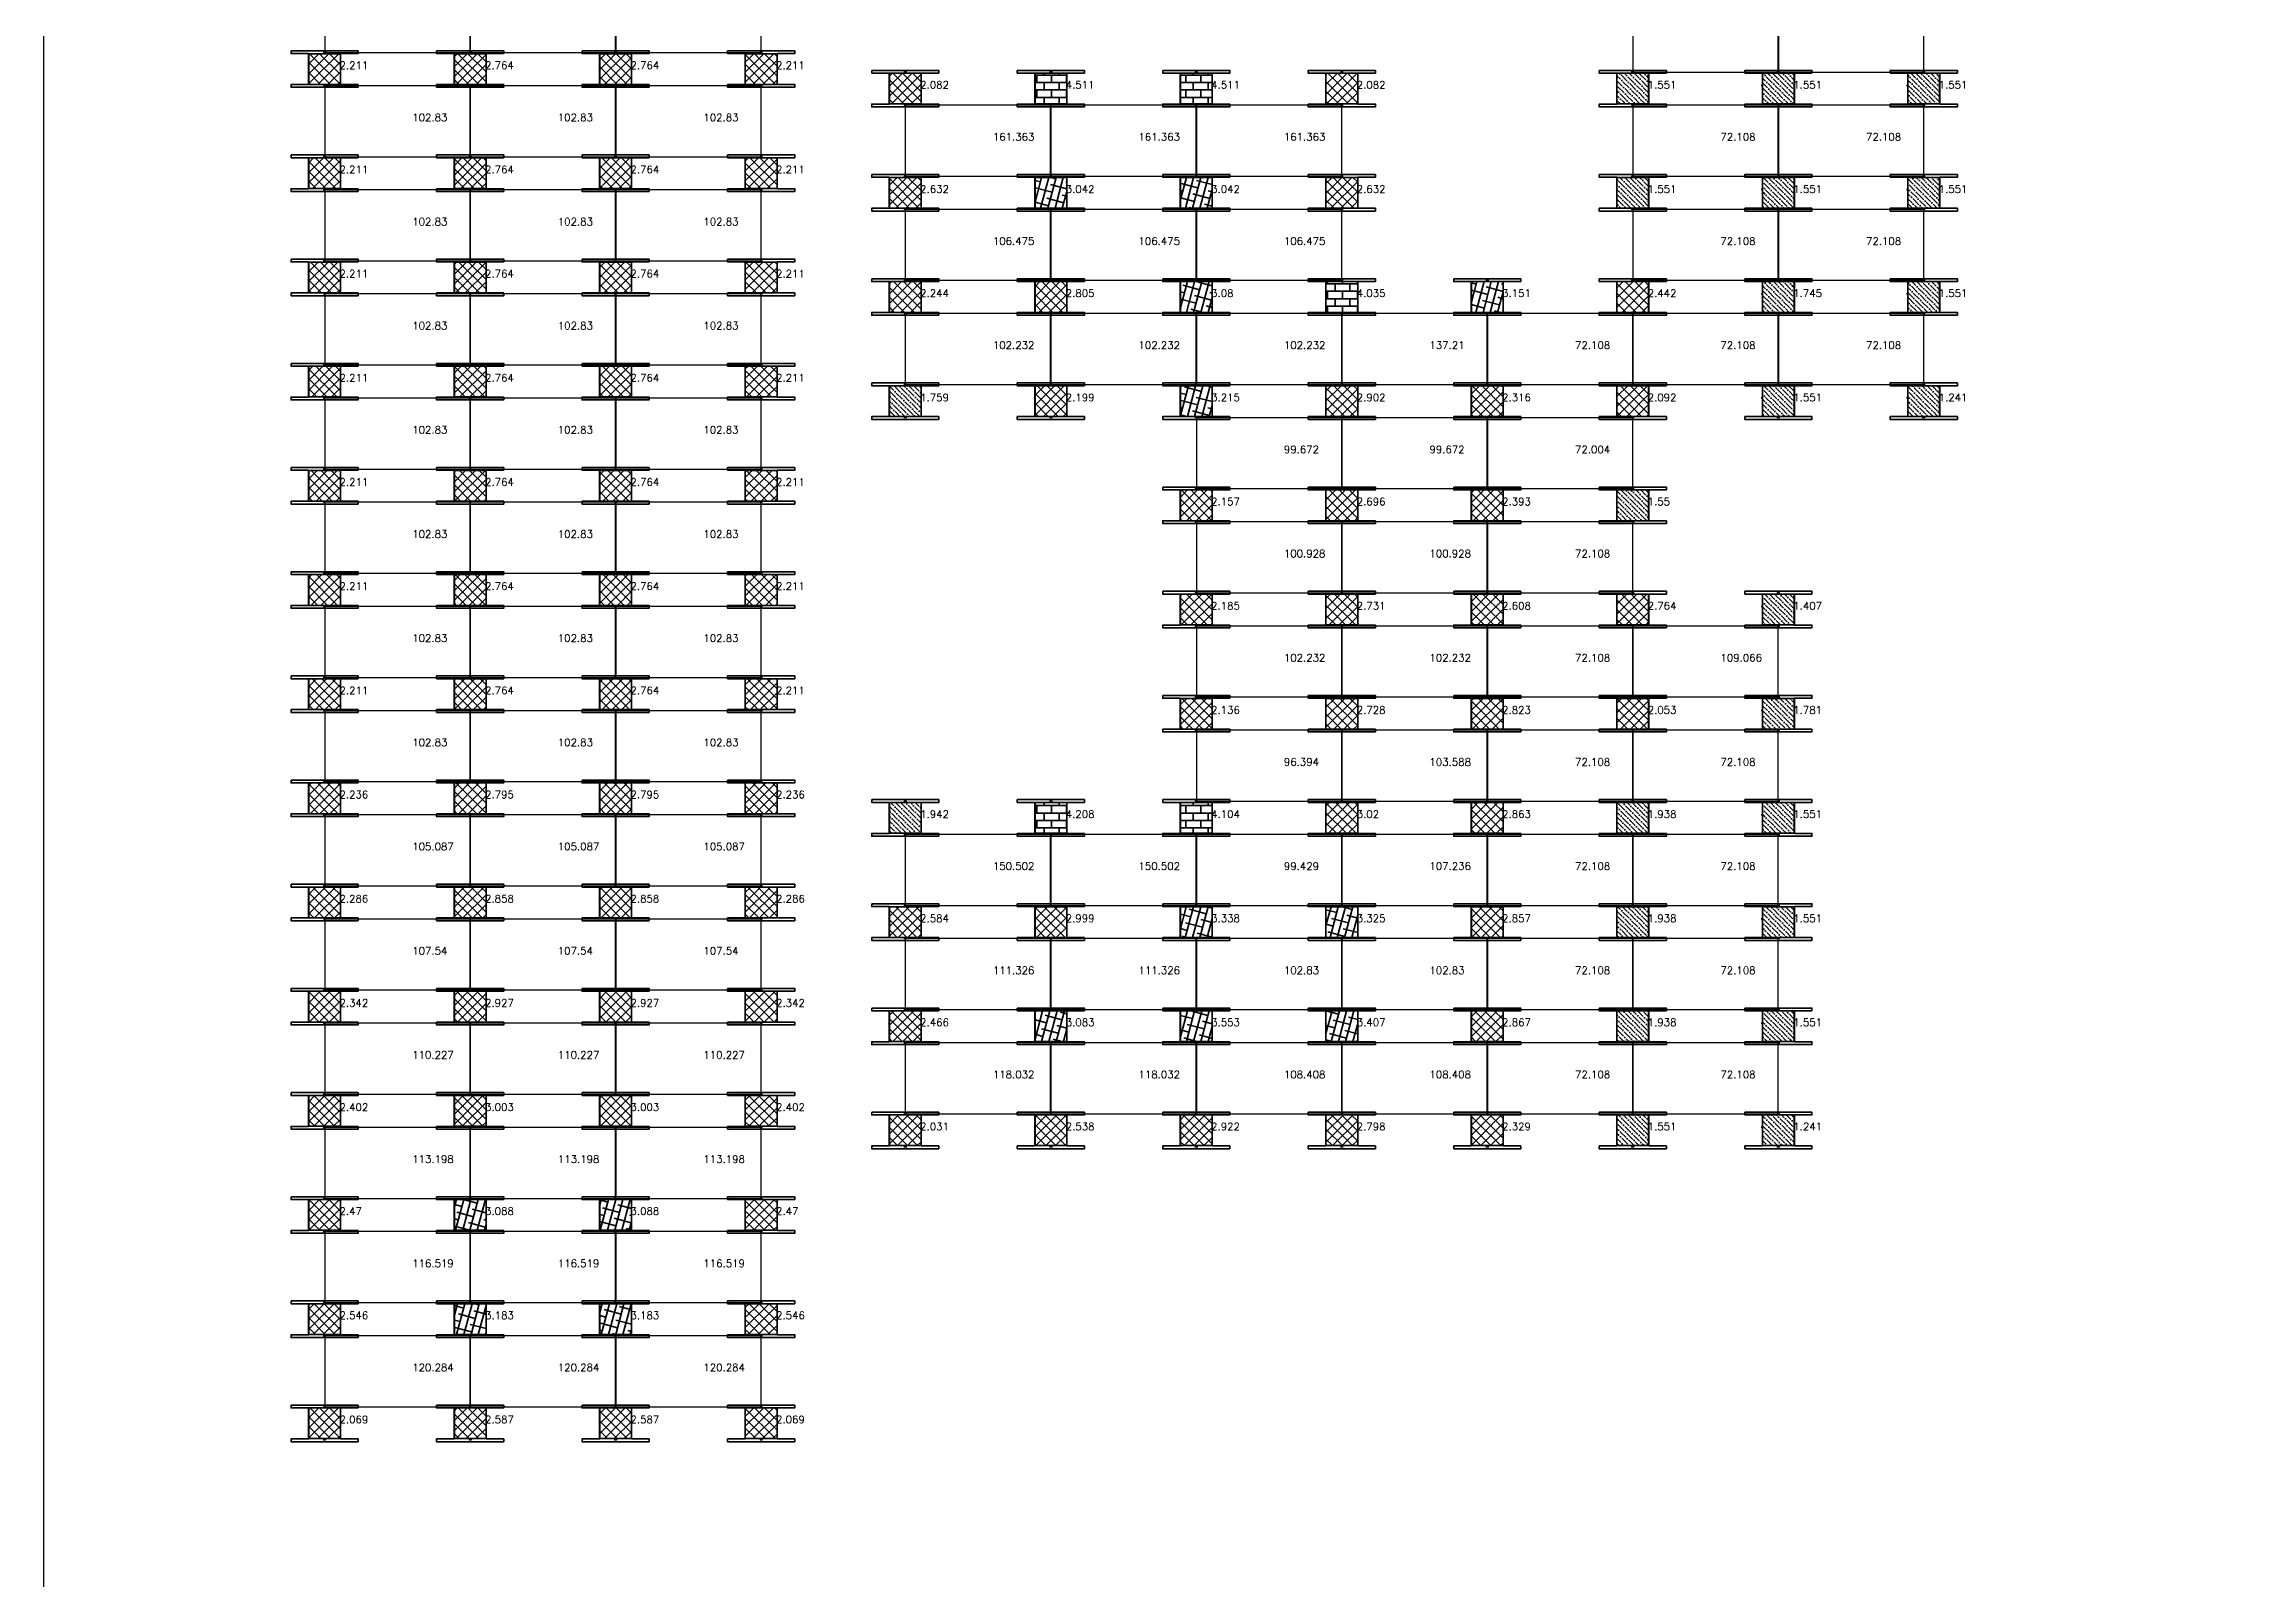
# Model space of a CAD drawing. Header units: inches. Extents: x 3750 to 10146, y -443 to 5941.
# Drawn here: x 3896 to 5068, y 3158 to 3982 of the extents above; entities that cross this region are included whole.
import ezdxf

# ---------------------------------------------------------------- set-up
doc = ezdxf.new("R2010")
doc.units = ezdxf.units.IN
doc.header["$LTSCALE"] = 50
doc.header["$MEASUREMENT"] = 0
for name, color, linetype, lineweight in [('E-PANELS', 140, 'Continuous', 30), ('E2-ECOFEET', 254, 'Continuous', 35), ('E3-ECOFEET', 254, 'Continuous', 35), ('HATCH 2', 140, 'Continuous', 35), ('HATCH 3', 30, 'Continuous', 35), ('HATCH 4', 200, 'Continuous', 35), ('HATCH 5', 2, 'Continuous', 35)]:
    doc.layers.add(name, color=color, linetype=linetype, lineweight=lineweight)
doc.layers.add('EF3 TEXT', color=7, linetype='Continuous', plot=False)
doc.layers.add('IFI PERIMETER', color=221, linetype='FENCE', plot=False)
doc.layers.get('E2-ECOFEET').off()
doc.styles.add('mytext', font='romans.shx')
doc.styles.get("Standard").update_dxf_attribs({"font": 'arial.ttf'})
doc.linetypes.add('FENCE', pattern='A,0.5,-0.1,["X",Standard,S=0.1,R=0,X=-0.035,Y=-0.05],-0.1', length=0.7)

# ---------------------------------------------------------------- blocks, each defined once
blk = doc.blocks.new('EF3_HATCH_3')
at = {"layer": 'HATCH 3'}
h = blk.add_hatch(dxfattribs=at)
h.set_pattern_fill('ANSI37', color=256, scale=30)
h.set_pattern_definition([(45, (-119.168, -90.9187), (-2.65165, 2.65165), []), (135, (-119.168, -90.9187), (-2.65165, -2.65165), [])])
h.paths.add_polyline_path([(-8.5, -8.25), (8.5, -8.25), (8.5, 8.25), (-8.5, 8.25)])
blk.add_lwpolyline([(-8.5, -8.25), (8.5, -8.25), (8.5, 8.25), (-8.5, 8.25)], close=True, dxfattribs=at)
blk = doc.blocks.new('EF3_HATCH_4')
at = {"layer": 'HATCH 4'}
h = blk.add_hatch(dxfattribs=at)
h.set_pattern_fill('ANSI38', color=256, scale=30, angle=30)
h.set_pattern_definition([(75, (-119.168, -90.9187), (-3.62222, 0.97057), []), (165, (-119.168, -90.9187), (-8.215015, -1.68108), [9.375, -5.625])])
h.paths.add_polyline_path([(-8.5, -8.25), (8.5, -8.25), (8.5, 8.25), (-8.5, 8.25)])
blk.add_lwpolyline([(-8.5, -8.25), (8.5, -8.25), (8.5, 8.25), (-8.5, 8.25)], close=True, dxfattribs=at)
blk = doc.blocks.new('EF3_HATCH_5')
at = {"layer": 'HATCH 5'}
h = blk.add_hatch(dxfattribs=at)
h.set_pattern_fill('AR-B816', color=256, scale=0.5)
h.set_pattern_definition([(0, (-119.168, -90.9187), (0, 4), []), (90, (-119.168, -90.9187), (-4, 4), [4, -4])])
h.paths.add_polyline_path([(-8.5, -8.25), (8.5, -8.25), (8.5, 8.25), (-8.5, 8.25)])
blk.add_lwpolyline([(-8.5, -8.25), (8.5, -8.25), (8.5, 8.25), (-8.5, 8.25)], close=True, dxfattribs=at)
blk = doc.blocks.new('EF3_HATCH_2')
at = {"layer": 'HATCH 2'}
h = blk.add_hatch(dxfattribs=at)
h.set_pattern_fill('ANSI36', color=256, scale=15, angle=90)
h.set_pattern_definition([(135, (-119.168, -90.9187), (-3.64602, 0.994369), [4.6875, -0.9375, 0, -0.9375])])
h.paths.add_polyline_path([(-8.5, -8.25), (8.5, -8.25), (8.5, 8.25), (-8.5, 8.25)])
blk.add_lwpolyline([(-8.5, -8.25), (8.5, -8.25), (8.5, 8.25), (-8.5, 8.25)], close=True, dxfattribs=at)
blk = doc.blocks.new('YINGLI 305W 10DEG')
at = {"layer": 'E-PANELS'}
blk.add_lwpolyline([(0, 0), (77.56, 0), (77.56, -38.4), (0, -38.4)], close=True, dxfattribs=at)
blk = doc.blocks.new('EF3')
at = {"layer": 'E3-ECOFEET', "color": 5}
for points in [[(0, 0), (0, -1.5), (9.4, -1.5), (9.4, -18.1), (0, -18.1), (0, -19.6), (36, -19.6), (36, -18.1), (26.6, -18.1), (26.6, -1.5), (36, -1.5), (36, 0), (0, 0)], [(8.8, -8.1), (8.9, -8.1)]]:
    blk.add_lwpolyline(points, dxfattribs=at)
at = {"layer": 'E3-ECOFEET'}
for points in [[(17.2, -1), (17.8, -1), (17.8, -0.5)], [(18.2, -0.5), (18.2, -1), (18.8, -1)], [(17.2, -18.5), (17.8, -18.5), (17.8, -19)], [(18.2, -19), (18.2, -18.5), (18.8, -18.5)]]:
    blk.add_lwpolyline(points, dxfattribs=at)

msp = doc.modelspace()

# ---------------------------------------------------------------- linework, layer by layer
at = {"layer": 'IFI PERIMETER'}
msp.add_lwpolyline([(10146.5, -226.8), (3896.1, -226.8), (3896.1, 5941.5), (10146.5, 5941.5)], close=True, dxfattribs=at)

# ---------------------------------------------------------------- block references
at = {"layer": 'E-PANELS'}
for p in [(4047.1, 4015.4), (4125.1, 4015.4), (4203.2, 4015.4), (4748.8, 4004.9, -1022.9), (4826.9, 4004.9, -1022.9), (4047.1, 3959.5), (4125.1, 3959.5), (4203.2, 3959.5), (4358.5, 3949.1, -1022.9), (4436.6, 3949.1, -1022.9), (4514.7, 3949.1, -1022.9), (4748.8, 3949.1, -1022.9), (4826.9, 3949.1, -1022.9), (4047.1, 3903.6), (4125.1, 3903.6), (4203.2, 3903.6), (4358.5, 3893.2, -1022.9), (4436.6, 3893.2, -1022.9), (4514.7, 3893.2, -1022.9), (4748.8, 3893.2, -1022.9), (4826.9, 3893.2, -1022.9), (4047.1, 3847.8), (4125.1, 3847.8), (4203.2, 3847.8), (4358.5, 3837.3, -1022.9), (4436.6, 3837.3, -1022.9), (4514.7, 3837.3, -1022.9), (4592.7, 3837.3, -1022.9), (4670.8, 3837.3, -1022.9), (4748.8, 3837.3, -1022.9), (4826.9, 3837.3, -1022.9), (4047.1, 3791.9), (4125.1, 3791.9), (4203.2, 3791.9), (4514.7, 3781.4, -1022.9), (4592.7, 3781.4, -1022.9), (4670.8, 3781.4, -1022.9), (4047.1, 3736), (4125.1, 3736), (4203.2, 3736), (4514.7, 3725.5, -1022.9), (4592.7, 3725.5, -1022.9), (4670.8, 3725.5, -1022.9), (4047.1, 3680.1), (4125.1, 3680.1), (4203.2, 3680.1), (4514.7, 3669.6, -1022.9), (4592.7, 3669.6, -1022.9), (4670.8, 3669.6, -1022.9), (4748.8, 3669.6, -1022.9), (4047.1, 3624.2), (4125.1, 3624.2), (4203.2, 3624.2), (4514.7, 3613.7, -1022.9), (4592.7, 3613.7, -1022.9), (4670.8, 3613.7, -1022.9), (4748.8, 3613.7, -1022.9), (4047.1, 3568.3), (4125.1, 3568.3), (4203.2, 3568.3), (4358.5, 3557.8, -1022.9), (4436.6, 3557.8, -1022.9), (4514.7, 3557.8, -1022.9), (4592.7, 3557.8, -1022.9), (4670.8, 3557.8, -1022.9), (4748.8, 3557.8, -1022.9), (4047.1, 3512.4), (4125.1, 3512.4), (4203.2, 3512.4), (4358.5, 3501.9, -1022.9), (4436.6, 3501.9, -1022.9), (4514.7, 3501.9, -1022.9), (4592.7, 3501.9, -1022.9), (4670.8, 3501.9, -1022.9), (4748.8, 3501.9, -1022.9), (4047.1, 3456.5), (4125.1, 3456.5), (4203.2, 3456.5), (4358.5, 3446, -1022.9), (4436.6, 3446, -1022.9), (4514.7, 3446, -1022.9), (4592.7, 3446, -1022.9), (4670.8, 3446, -1022.9), (4748.8, 3446, -1022.9), (4047.1, 3400.6), (4125.1, 3400.6), (4203.2, 3400.6), (4047.1, 3344.7), (4125.1, 3344.7), (4203.2, 3344.7), (4047.1, 3288.8), (4125.1, 3288.8), (4203.2, 3288.8)]:
    msp.add_blockref('YINGLI 305W 10DEG', p, dxfattribs=at)
at = {"layer": 'E2-ECOFEET'}
for p in [(4028.8, 3978.1), (4106.9, 3978.1), (4184.9, 3978.1), (4263, 3978.1), (4340.3, 3967.6, -1022.9), (4418.4, 3967.6, -1022.9), (4496.4, 3967.6, -1022.9), (4574.5, 3967.6, -1022.9), (4730.6, 3967.6, -1022.9), (4808.7, 3967.6, -1022.9), (4886.7, 3967.6, -1022.9), (4028.8, 3922.2), (4106.9, 3922.2), (4184.9, 3922.2), (4263, 3922.2), (4340.3, 3911.7, -1022.9), (4418.4, 3911.7, -1022.9), (4496.4, 3911.7, -1022.9), (4574.5, 3911.7, -1022.9), (4730.6, 3911.7, -1022.9), (4808.7, 3911.7, -1022.9), (4886.7, 3911.7, -1022.9), (4028.8, 3866.3), (4106.9, 3866.3), (4184.9, 3866.3), (4263, 3866.3), (4340.3, 3855.8, -1022.9), (4418.4, 3855.8, -1022.9), (4496.4, 3855.8, -1022.9), (4574.5, 3855.8, -1022.9), (4652.5, 3855.8, -1022.9), (4730.6, 3855.8, -1022.9), (4808.7, 3855.8, -1022.9), (4886.7, 3855.8, -1022.9), (4028.8, 3810.4), (4106.9, 3810.4), (4184.9, 3810.4), (4263, 3810.4), (4340.3, 3799.9, -1022.9), (4418.4, 3799.9, -1022.9), (4496.4, 3799.9, -1022.9), (4574.5, 3799.9, -1022.9), (4652.5, 3799.9, -1022.9), (4730.6, 3799.9, -1022.9), (4808.7, 3799.9, -1022.9), (4886.7, 3799.9, -1022.9), (4028.8, 3754.5), (4106.9, 3754.5), (4184.9, 3754.5), (4263, 3754.5), (4496.4, 3744, -1022.9), (4574.5, 3744, -1022.9), (4652.5, 3744, -1022.9), (4730.6, 3744, -1022.9), (4028.8, 3698.6), (4106.9, 3698.6), (4184.9, 3698.6), (4263, 3698.6), (4496.4, 3688.1, -1022.9), (4574.5, 3688.1, -1022.9), (4652.5, 3688.1, -1022.9), (4730.6, 3688.1, -1022.9), (4808.7, 3688.1, -1022.9), (4028.8, 3642.7), (4106.9, 3642.7), (4184.9, 3642.7), (4263, 3642.7), (4496.4, 3632.2, -1022.9), (4574.5, 3632.2, -1022.9), (4652.5, 3632.2, -1022.9), (4730.6, 3632.2, -1022.9), (4808.7, 3632.2, -1022.9), (4028.8, 3586.8), (4106.9, 3586.8), (4184.9, 3586.8), (4263, 3586.8), (4340.3, 3576.3, -1022.9), (4418.4, 3576.3, -1022.9), (4496.4, 3576.3, -1022.9), (4574.5, 3576.3, -1022.9), (4652.5, 3576.3, -1022.9), (4730.6, 3576.3, -1022.9), (4808.7, 3576.3, -1022.9), (4028.8, 3530.9), (4106.9, 3530.9), (4184.9, 3530.9), (4263, 3530.9), (4340.3, 3520.4, -1022.9), (4418.4, 3520.4, -1022.9), (4496.4, 3520.4, -1022.9), (4574.5, 3520.4, -1022.9), (4652.5, 3520.4, -1022.9), (4730.6, 3520.4, -1022.9), (4808.7, 3520.4, -1022.9), (4028.8, 3475), (4106.9, 3475), (4184.9, 3475), (4263, 3475), (4340.3, 3464.5, -1022.9), (4418.4, 3464.5, -1022.9), (4496.4, 3464.5, -1022.9), (4574.5, 3464.5, -1022.9), (4652.5, 3464.5, -1022.9), (4730.6, 3464.5, -1022.9), (4808.7, 3464.5, -1022.9), (4028.8, 3419.1), (4106.9, 3419.1), (4184.9, 3419.1), (4263, 3419.1), (4340.3, 3408.6, -1022.9), (4418.4, 3408.6, -1022.9), (4496.4, 3408.6, -1022.9), (4574.5, 3408.6, -1022.9), (4652.5, 3408.6, -1022.9), (4730.6, 3408.6, -1022.9), (4808.7, 3408.6, -1022.9), (4028.8, 3363.2), (4106.9, 3363.2), (4184.9, 3363.2), (4263, 3363.2), (4028.8, 3307.3), (4106.9, 3307.3), (4184.9, 3307.3), (4263, 3307.3), (4028.8, 3251.4), (4106.9, 3251.4), (4184.9, 3251.4), (4263, 3251.4)]:
    msp.add_blockref('EF3', p, dxfattribs=at)
at = {"layer": 'HATCH 2'}
for p in [(4748.6, 3957.8), (4826.7, 3957.8), (4904.7, 3957.8), (4748.6, 3901.9), (4826.7, 3901.9), (4904.7, 3901.9), (4826.7, 3846), (4904.7, 3846), (4358.3, 3790.1), (4826.7, 3790.1), (4904.7, 3790.1), (4748.6, 3734.2), (4826.7, 3678.3), (4826.7, 3622.4), (4358.3, 3566.5), (4748.6, 3566.5), (4826.7, 3566.5), (4748.6, 3510.6), (4826.7, 3510.6), (4748.6, 3454.8), (4826.7, 3454.8), (4748.6, 3398.9), (4826.7, 3398.9)]:
    msp.add_blockref('EF3_HATCH_2', p, dxfattribs=at)
at = {"layer": 'HATCH 3'}
for p in [(4046.8, 3968.3), (4124.9, 3968.3), (4202.9, 3968.3), (4281, 3968.3), (4358.3, 3957.8), (4592.5, 3957.8), (4046.8, 3912.4), (4124.9, 3912.4), (4202.9, 3912.4), (4281, 3912.4), (4358.3, 3901.9), (4592.5, 3901.9), (4046.8, 3856.5), (4124.9, 3856.5), (4202.9, 3856.5), (4281, 3856.5), (4358.3, 3846), (4436.4, 3846), (4748.6, 3846), (4046.8, 3800.6), (4124.9, 3800.6), (4202.9, 3800.6), (4281, 3800.6), (4436.4, 3790.1), (4592.5, 3790.1), (4670.5, 3790.1), (4748.6, 3790.1), (4046.8, 3744.7), (4124.9, 3744.7), (4202.9, 3744.7), (4281, 3744.7), (4514.4, 3734.2), (4592.5, 3734.2), (4670.5, 3734.2), (4046.8, 3688.8), (4124.9, 3688.8), (4202.9, 3688.8), (4281, 3688.8), (4514.4, 3678.3), (4592.5, 3678.3), (4670.5, 3678.3), (4748.6, 3678.3), (4046.8, 3632.9), (4124.9, 3632.9), (4202.9, 3632.9), (4281, 3632.9), (4514.4, 3622.4), (4592.5, 3622.4), (4670.5, 3622.4), (4748.6, 3622.4), (4046.8, 3577), (4124.9, 3577), (4202.9, 3577), (4281, 3577), (4592.5, 3566.5), (4670.5, 3566.5), (4046.8, 3521.1), (4124.9, 3521.1), (4202.9, 3521.1), (4281, 3521.1), (4358.3, 3510.6), (4436.4, 3510.6), (4670.5, 3510.6), (4046.8, 3465.2), (4124.9, 3465.2), (4202.9, 3465.2), (4281, 3465.2), (4358.3, 3454.8), (4670.5, 3454.8), (4046.8, 3409.3), (4124.9, 3409.3), (4202.9, 3409.3), (4281, 3409.3), (4358.3, 3398.9), (4436.4, 3398.9), (4514.4, 3398.9), (4592.5, 3398.9), (4670.5, 3398.9), (4046.8, 3353.5), (4281, 3353.5), (4046.8, 3297.6), (4281, 3297.6), (4046.8, 3241.7), (4124.9, 3241.7), (4202.9, 3241.7), (4281, 3241.7)]:
    msp.add_blockref('EF3_HATCH_3', p, dxfattribs=at)
at = {"layer": 'HATCH 4'}
for p in [(4436.4, 3901.9), (4514.4, 3901.9), (4514.4, 3846), (4670.5, 3846), (4514.4, 3790.1), (4514.4, 3510.6), (4592.5, 3510.6), (4436.4, 3454.8), (4514.4, 3454.8), (4592.5, 3454.8), (4124.9, 3353.5), (4202.9, 3353.5), (4124.9, 3297.6), (4202.9, 3297.6)]:
    msp.add_blockref('EF3_HATCH_4', p, dxfattribs=at)
at = {"layer": 'HATCH 5'}
for p in [(4436.4, 3957.8), (4514.4, 3957.8), (4592.5, 3846), (4436.4, 3566.5), (4514.4, 3566.5)]:
    msp.add_blockref('EF3_HATCH_5', p, dxfattribs=at)

# ---------------------------------------------------------------- texts
at = {"layer": 'EF3 TEXT', "style": 'mytext'}
for s, p in [('2.211', (4054.8, 3968.3)), ('2.764', (4132.9, 3968.3)), ('2.764', (4210.9, 3968.3)), ('2.211', (4289, 3968.3)), ('2.082', (4366.3, 3957.8)), ('4.511', (4444.4, 3957.8)), ('4.511', (4522.4, 3957.8)), ('2.082', (4600.5, 3957.8)), ('1.551', (4756.6, 3957.8)), ('1.551', (4834.7, 3957.8)), ('1.551', (4912.7, 3957.8)), ('102.83', (4093.8, 3940.3)), ('102.83', (4171.9, 3940.3)), ('102.83', (4250, 3940.3)), ('161.363', (4405.3, 3929.9)), ('161.363', (4483.4, 3929.9)), ('161.363', (4561.4, 3929.9)), ('72.108', (4795.6, 3929.9)), ('72.108', (4873.7, 3929.9)), ('2.211', (4054.8, 3912.4)), ('2.764', (4132.9, 3912.4)), ('2.764', (4210.9, 3912.4)), ('2.211', (4289, 3912.4)), ('2.632', (4366.3, 3901.9)), ('3.042', (4444.4, 3901.9)), ('3.042', (4522.4, 3901.9)), ('2.632', (4600.5, 3901.9)), ('1.551', (4756.6, 3901.9)), ('1.551', (4834.7, 3901.9)), ('1.551', (4912.7, 3901.9)), ('102.83', (4093.8, 3884.4)), ('102.83', (4171.9, 3884.4)), ('102.83', (4250, 3884.4)), ('106.475', (4405.3, 3874)), ('106.475', (4483.4, 3874)), ('106.475', (4561.4, 3874)), ('72.108', (4795.6, 3874)), ('72.108', (4873.7, 3874)), ('2.211', (4054.8, 3856.5)), ('2.764', (4132.9, 3856.5)), ('2.764', (4210.9, 3856.5)), ('2.211', (4289, 3856.5)), ('2.244', (4366.3, 3846)), ('2.805', (4444.4, 3846)), ('3.08', (4522.4, 3846)), ('4.035', (4600.5, 3846)), ('3.151', (4678.5, 3846)), ('2.442', (4756.6, 3846)), ('1.745', (4834.7, 3846)), ('1.551', (4912.7, 3846)), ('102.83', (4093.8, 3828.6)), ('102.83', (4171.9, 3828.6)), ('102.83', (4250, 3828.6)), ('102.232', (4405.3, 3818.1)), ('102.232', (4483.4, 3818.1)), ('102.232', (4561.4, 3818.1)), ('137.21', (4639.5, 3818.1)), ('72.108', (4717.6, 3818.1)), ('72.108', (4795.6, 3818.1)), ('72.108', (4873.7, 3818.1)), ('2.211', (4054.8, 3800.6)), ('2.764', (4132.9, 3800.6)), ('2.764', (4210.9, 3800.6)), ('2.211', (4289, 3800.6)), ('1.759', (4366.3, 3790.1)), ('2.199', (4444.4, 3790.1)), ('3.215', (4522.4, 3790.1)), ('2.902', (4600.5, 3790.1)), ('2.316', (4678.5, 3790.1)), ('2.092', (4756.6, 3790.1)), ('1.551', (4834.7, 3790.1)), ('1.241', (4912.7, 3790.1)), ('102.83', (4093.8, 3772.7)), ('102.83', (4171.9, 3772.7)), ('102.83', (4250, 3772.7)), ('99.672', (4561.4, 3762.2)), ('99.672', (4639.5, 3762.2)), ('72.004', (4717.6, 3762.2)), ('2.211', (4054.8, 3744.7)), ('2.764', (4132.9, 3744.7)), ('2.764', (4210.9, 3744.7)), ('2.211', (4289, 3744.7)), ('2.157', (4522.4, 3734.2)), ('2.696', (4600.5, 3734.2)), ('2.393', (4678.5, 3734.2)), ('1.55', (4756.6, 3734.2)), ('102.83', (4093.8, 3716.8)), ('102.83', (4171.9, 3716.8)), ('102.83', (4250, 3716.8)), ('100.928', (4561.4, 3706.3)), ('100.928', (4639.5, 3706.3)), ('72.108', (4717.6, 3706.3)), ('2.211', (4054.8, 3688.8)), ('2.764', (4132.9, 3688.8)), ('2.764', (4210.9, 3688.8)), ('2.211', (4289, 3688.8)), ('2.185', (4522.4, 3678.3)), ('2.731', (4600.5, 3678.3)), ('2.608', (4678.5, 3678.3)), ('2.764', (4756.6, 3678.3)), ('1.407', (4834.7, 3678.3)), ('102.83', (4093.8, 3660.9)), ('102.83', (4171.9, 3660.9)), ('102.83', (4250, 3660.9)), ('102.232', (4561.4, 3650.4)), ('102.232', (4639.5, 3650.4)), ('72.108', (4717.6, 3650.4)), ('109.066', (4795.6, 3650.4)), ('2.211', (4054.8, 3632.9)), ('2.764', (4132.9, 3632.9)), ('2.764', (4210.9, 3632.9)), ('2.211', (4289, 3632.9)), ('2.136', (4522.4, 3622.4)), ('2.728', (4600.5, 3622.4)), ('2.823', (4678.5, 3622.4)), ('2.053', (4756.6, 3622.4)), ('1.781', (4834.7, 3622.4)), ('102.83', (4093.8, 3605)), ('102.83', (4171.9, 3605)), ('102.83', (4250, 3605)), ('96.394', (4561.4, 3594.5)), ('103.588', (4639.5, 3594.5)), ('72.108', (4717.6, 3594.5)), ('72.108', (4795.6, 3594.5)), ('2.236', (4054.8, 3577)), ('2.795', (4132.9, 3577)), ('2.795', (4210.9, 3577)), ('2.236', (4289, 3577)), ('1.942', (4366.3, 3566.5)), ('4.208', (4444.4, 3566.5)), ('4.104', (4522.4, 3566.5)), ('3.02', (4600.5, 3566.5)), ('2.863', (4678.5, 3566.5)), ('1.938', (4756.6, 3566.5)), ('1.551', (4834.7, 3566.5)), ('105.087', (4093.8, 3549.1)), ('105.087', (4171.9, 3549.1)), ('105.087', (4250, 3549.1)), ('150.502', (4405.3, 3538.6)), ('150.502', (4483.4, 3538.6)), ('99.429', (4561.4, 3538.6)), ('107.236', (4639.5, 3538.6)), ('72.108', (4717.6, 3538.6)), ('72.108', (4795.6, 3538.6)), ('2.286', (4054.8, 3521.1)), ('2.858', (4132.9, 3521.1)), ('2.858', (4210.9, 3521.1)), ('2.286', (4289, 3521.1)), ('2.584', (4366.3, 3510.6)), ('2.999', (4444.4, 3510.6)), ('3.338', (4522.4, 3510.6)), ('3.325', (4600.5, 3510.6)), ('2.857', (4678.5, 3510.6)), ('1.938', (4756.6, 3510.6)), ('1.551', (4834.7, 3510.6)), ('107.54', (4093.8, 3493.2)), ('107.54', (4171.9, 3493.2)), ('107.54', (4250, 3493.2)), ('111.326', (4405.3, 3482.7)), ('111.326', (4483.4, 3482.7)), ('102.83', (4561.4, 3482.7)), ('102.83', (4639.5, 3482.7)), ('72.108', (4717.6, 3482.7)), ('72.108', (4795.6, 3482.7)), ('2.342', (4054.8, 3465.2)), ('2.927', (4132.9, 3465.2)), ('2.927', (4210.9, 3465.2)), ('2.342', (4289, 3465.2)), ('2.466', (4366.3, 3454.8)), ('3.083', (4444.4, 3454.8)), ('3.553', (4522.4, 3454.8)), ('3.407', (4600.5, 3454.8)), ('2.867', (4678.5, 3454.8)), ('1.938', (4756.6, 3454.8)), ('1.551', (4834.7, 3454.8)), ('110.227', (4093.8, 3437.3)), ('110.227', (4171.9, 3437.3)), ('110.227', (4250, 3437.3)), ('118.032', (4405.3, 3426.8)), ('118.032', (4483.4, 3426.8)), ('108.408', (4561.4, 3426.8)), ('108.408', (4639.5, 3426.8)), ('72.108', (4717.6, 3426.8)), ('72.108', (4795.6, 3426.8)), ('2.402', (4054.8, 3409.3)), ('3.003', (4132.9, 3409.3)), ('3.003', (4210.9, 3409.3)), ('2.402', (4289, 3409.3)), ('2.031', (4366.3, 3398.9)), ('2.538', (4444.4, 3398.9)), ('2.922', (4522.4, 3398.9)), ('2.798', (4600.5, 3398.9)), ('2.329', (4678.5, 3398.9)), ('1.551', (4756.6, 3398.9)), ('1.241', (4834.7, 3398.9)), ('113.198', (4093.8, 3381.4)), ('113.198', (4171.9, 3381.4)), ('113.198', (4250, 3381.4)), ('2.47', (4054.8, 3353.5)), ('3.088', (4132.9, 3353.5)), ('3.088', (4210.9, 3353.5)), ('2.47', (4289, 3353.5)), ('116.519', (4093.8, 3325.5)), ('116.519', (4171.9, 3325.5)), ('116.519', (4250, 3325.5)), ('2.546', (4054.8, 3297.6)), ('3.183', (4132.9, 3297.6)), ('3.183', (4210.9, 3297.6)), ('2.546', (4289, 3297.6)), ('120.284', (4093.8, 3269.6)), ('120.284', (4171.9, 3269.6)), ('120.284', (4250, 3269.6)), ('2.069', (4054.8, 3241.7)), ('2.587', (4132.9, 3241.7)), ('2.587', (4210.9, 3241.7)), ('2.069', (4289, 3241.7))]:
    msp.add_text(s, height=4, dxfattribs=at).set_placement(p)

doc.saveas('drawing.dxf')
